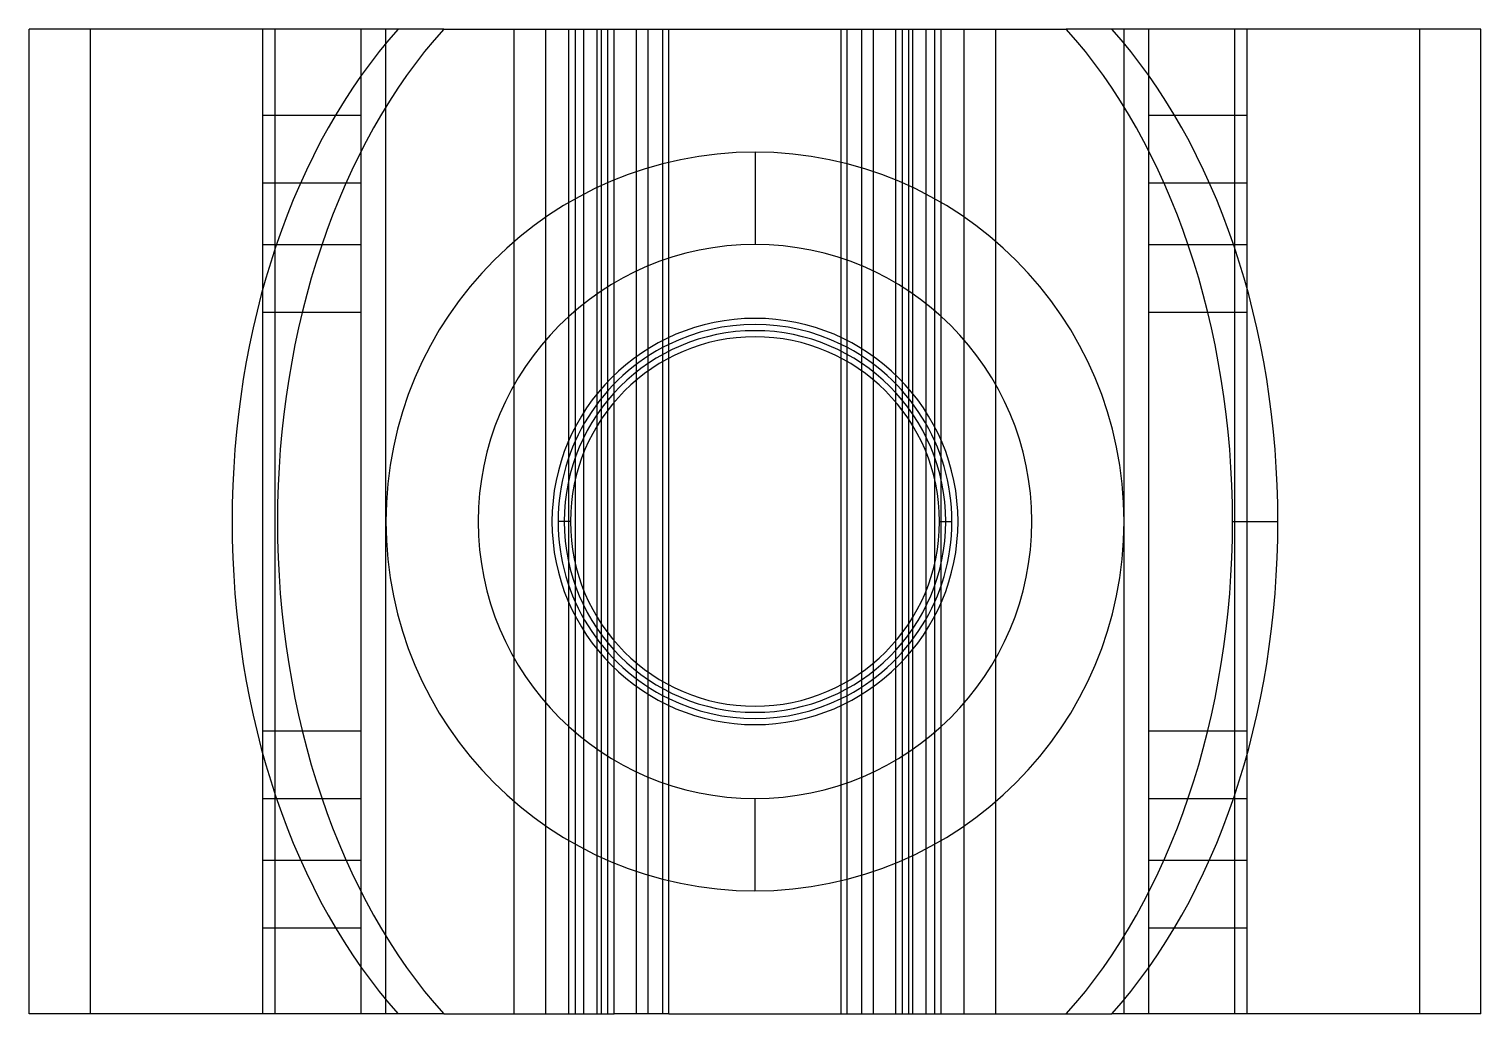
# Model space of a CAD drawing. Header units: millimetres. Extents: x -5.9 to 5.9, y -4 to 4.
import ezdxf

# ---------------------------------------------------------------- set-up
doc = ezdxf.new("R2010")
doc.units = ezdxf.units.MM
doc.layers.add('MAIN-1', color=7, linetype='Continuous')
doc.layers.add('MAIN-2', color=7, linetype='Continuous')

msp = doc.modelspace()

# ---------------------------------------------------------------- linework, layer by layer
at = {"layer": 'MAIN-1'}
for p, q in [((-5.9, -4), (-5.9, 4)), ((-3.9, 4), (-5.9, 4)), ((-2.899, 4), (-3.9, 4)), ((-3.9, 2.216), (-3.9, 4)), ((-2.53, 4), (-2.899, 4)), ((-2.53, 4), (-1.144, 4)), ((-1.144, -4), (-1.144, 4)), ((-1.144, 4), (-0.75, 4)), ((-0.75, -4), (-0.75, 4)), ((-0.75, 4), (-0.7, 4)), ((-0.7, -4), (-0.7, 4)), ((-0.7, 4), (0.7, 4)), ((0.7, -4), (0.7, 4)), ((0.7, 4), (0.75, 4)), ((0.75, -4), (0.75, 4)), ((0.75, 4), (1.144, 4)), ((1.144, 4), (2.53, 4)), ((1.144, -4), (1.144, 4)), ((2.899, 4), (2.53, 4)), ((3.9, 4), (2.899, 4)), ((5.9, 4), (3.9, 4)), ((3.9, 2.216), (3.9, 4)), ((5.9, -4), (5.9, 4)), ((3.881, 0), (4.25, 0)), ((-3.9, -4), (-3.9, -2.216)), ((3.9, -4), (3.9, -2.216)), ((-3.9, -4), (-5.9, -4)), ((-2.899, -4), (-3.9, -4)), ((-2.53, -4), (-2.899, -4)), ((-2.53, -4), (-1.144, -4)), ((-0.75, -4), (-1.144, -4)), ((-0.7, -4), (-0.75, -4)), ((-0.7, -4), (0.7, -4)), ((0.7, -4), (0.75, -4)), ((0.75, -4), (1.144, -4)), ((1.144, -4), (2.53, -4)), ((2.53, -4), (2.899, -4)), ((3.9, -4), (2.899, -4)), ((5.9, -4), (3.9, -4))]:
    msp.add_line(p, q, dxfattribs=at)
for start, end in [(64.0555, 115.9445), (244.0555, 295.9445)]:
    msp.add_arc((0, 0), 1.6, start, end, dxfattribs=at)
for centre, major_axis, start_param, end_param in [((-0.872, 0), (0, -5), -2.498092, -1.570796), ((-0.503, 0), (0, 5), 0.643501, 1.570796), ((0.503, 0), (0, -5), 1.570796, 2.498092), ((0.872, 0), (0, 5), -1.570796, -0.643501), ((-0.872, 0), (0, -5), -1.570796, -0.643501), ((0.503, 0), (0, -5), 0.643501, 1.570796), ((-0.503, 0), (0, 5), 1.570796, 2.498092), ((0.872, 0), (0, 5), -2.498092, -1.570796)]:
    msp.add_ellipse(centre, major_axis=major_axis, ratio=0.67559, start_param=start_param, end_param=end_param, dxfattribs=at)
at = {"layer": 'MAIN-2'}
for p, q in [((-5.4, -4), (-5.4, 4)), ((-4, -4), (-4, 4)), ((-4, 4), (-4, 4)), ((-3.9, -4), (-3.9, 4)), ((-3.9, -4), (-3.9, 4)), ((-3.9, -4), (-3.9, 4)), ((-3.2, 4), (-3.2, 4)), ((-3.2, -4), (-3.2, 4)), ((-3, -4), (-3, 4)), ((-3, -4), (-3, 4)), ((-1.958, -4), (-1.958, 4)), ((-1.7, -4), (-1.7, 4)), ((-1.7, -4), (-1.7, 4)), ((-1.513, -4), (-1.513, 4)), ((-1.458, -4), (-1.458, 4)), ((-1.392, -4), (-1.392, 4)), ((-1.284, -4), (-1.284, 4)), ((-1.25, 4), (-1.25, -4)), ((-1.2, 4), (-1.2, -4)), ((-0.963, -4), (-0.963, 4)), ((-0.869, -4), (-0.869, 4)), ((0.75, 4), (0.869, 4)), ((0.869, -4), (0.869, 4)), ((0.963, -4), (0.963, 4)), ((1.2, -4), (1.2, 4)), ((1.25, -4), (1.25, 4)), ((1.284, -4), (1.284, 4)), ((1.392, -4), (1.392, 4)), ((1.458, 4), (1.458, -4)), ((1.513, -4), (1.513, 4)), ((1.7, -4), (1.7, 4)), ((1.7, -4), (1.7, 4)), ((1.958, -4), (1.958, 4)), ((3, -4), (3, 4)), ((3, -4), (3, 4)), ((3.2, -4), (3.2, 4)), ((3.2, 4), (3.2, 4)), ((3.9, -4), (3.9, 4)), ((3.9, -4), (3.9, 4)), ((3.9, -4), (3.9, 4)), ((4, 4), (4, 4)), ((4, -4), (4, 4)), ((5.4, 4), (5.4, -4)), ((-4, 3.3), (-4, 3.3)), ((-4, 3.3), (-3.2, 3.3)), ((-3.2, 3.3), (-3.2, 3.3)), ((3.2, 3.3), (3.2, 3.3)), ((3.2, 3.3), (4, 3.3)), ((4, 3.3), (4, 3.3)), ((0, 3), (0, 2.25)), ((-4, 2.75), (-3.2, 2.75)), ((3.2, 2.75), (4, 2.75)), ((-4, 2.25), (-3.2, 2.25)), ((3.2, 2.25), (4, 2.25)), ((-3.9, -2.216), (-3.9, 2.216)), ((3.9, -2.216), (3.9, 2.216)), ((-4, 1.7), (-4, 1.7)), ((-4, 1.7), (-3.2, 1.7)), ((-3.2, 1.7), (-3.2, 1.7)), ((3.2, 1.7), (3.2, 1.7)), ((3.2, 1.7), (4, 1.7)), ((4, 1.7), (4, 1.7)), ((0, 1.65), (0, 1.65)), ((0, 1.55), (0, 1.55)), ((-1.6, 0), (-1.6, 0)), ((-1.5, 0), (-1.6, 0)), ((1.5, 0), (1.5, 0)), ((1.6, 0), (1.6, 0)), ((3, 0), (3, 0)), ((-3, 0), (-3, 0)), ((-1.5, 0), (-1.5, 0)), ((1.5, 0), (1.6, 0)), ((0, -1.55), (0, -1.55)), ((0, -1.65), (0, -1.65)), ((-4, -1.7), (-4, -1.7)), ((-4, -1.7), (-3.2, -1.7)), ((-3.2, -1.7), (-3.2, -1.7)), ((3.2, -1.7), (3.2, -1.7)), ((3.2, -1.7), (4, -1.7)), ((4, -1.7), (4, -1.7)), ((-4, -2.25), (-3.2, -2.25)), ((0, -3), (0, -2.25)), ((3.2, -2.25), (4, -2.25)), ((-4, -2.75), (-3.2, -2.75)), ((3.2, -2.75), (4, -2.75)), ((-4, -3.3), (-4, -3.3)), ((-4, -3.3), (-3.2, -3.3)), ((-3.2, -3.3), (-3.2, -3.3)), ((3.2, -3.3), (3.2, -3.3)), ((3.2, -3.3), (4, -3.3)), ((4, -3.3), (4, -3.3)), ((-4, -4), (-4, -4)), ((-3.2, -4), (-3.2, -4)), ((0.75, -4), (0.869, -4)), ((3.2, -4), (3.2, -4)), ((4, -4), (4, -4))]:
    msp.add_line(p, q, dxfattribs=at)
for radius, start, end in [(3, 0, 180), (2.25, 90, 270), (2.25, 270, 90), (1.65, 90, 270), (1.55, 90, 270), (1.65, 270, 90), (1.55, 270, 90), (1.6, 115.9445, 180), (1.5, 0, 180), (1.6, 0, 64.0555), (3, 180, 0), (1.6, 180, 244.0555), (1.5, 180, 0), (1.6, 295.9445, 0)]:
    msp.add_arc((0, 0), radius, start, end, dxfattribs=at)

doc.saveas('drawing.dxf')
